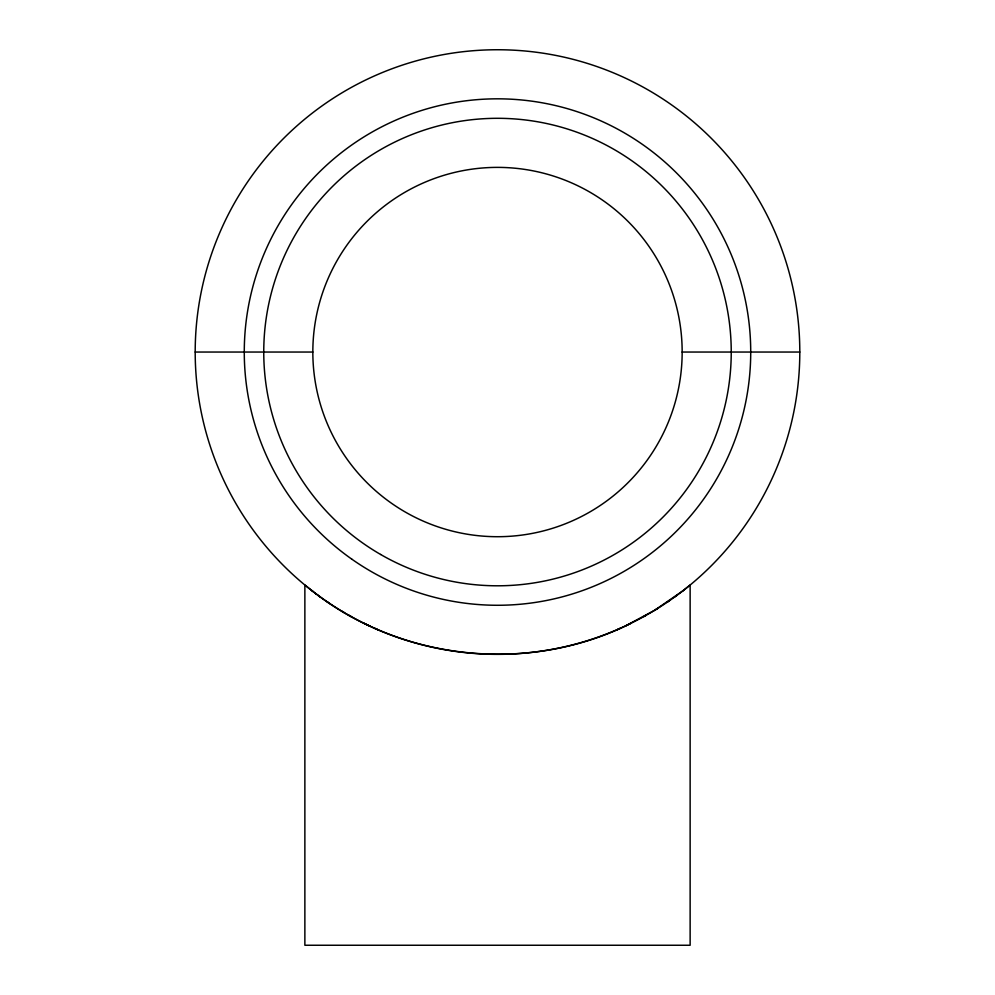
<?xml version="1.0" encoding="UTF-8"?>
<svg xmlns="http://www.w3.org/2000/svg" width="995" height="995" viewBox="0 0 995 995"><rect width="100%" height="100%" fill="white"/><g stroke="black" fill="none" stroke-linecap="round" stroke-linejoin="round"><path stroke-width="1.49" d="M682.508 591.129L690.132 585.023L690.132 945.25L304.868 945.25L304.868 585.023L315.029 593.057M682.794 590.893L654.698 610.246L625.83 625.743M674.971 596.764L677.135 595.197M667.558 601.975L669.287 600.781M655.904 609.512L657.969 608.231M643.802 616.577L646.091 615.308M630.805 623.367C531.156 673.627 404.293 661.563 315.801 593.642M617.298 629.599L620.83 628.044M195.207 352.043L312.84 352.043M682.16 352.043A184.66 184.66 0 0 1 405.164 511.965A184.66 184.66 0 0 1 405.164 192.122A184.66 184.66 0 0 1 682.16 352.043L799.793 352.043M374.17 628.044L377.727 629.611M370.215 626.241L363.722 623.119M348.81 615.246L351.198 616.577M342.081 611.328L344.121 612.547M327.156 601.776L329.718 603.505M318.176 595.42L320.191 596.888M314.619 592.746L316.323 594.04M311.646 590.47L313.064 591.565M380.625 554.476A233.738 233.738 0 0 0 731.238 352.043A233.738 233.738 0 0 0 380.625 149.623A233.738 233.738 0 0 0 380.625 554.476M351.695 559.078A253.215 253.215 0 0 0 749.695 374.804A253.215 253.215 0 0 0 391.11 122.261A253.215 253.215 0 0 0 351.695 559.078M323.437 599.201A302.293 302.293 0 0 0 798.575 379.207A302.293 302.293 0 0 0 370.488 77.722A302.293 302.293 0 0 0 323.437 599.201"/></g></svg>
